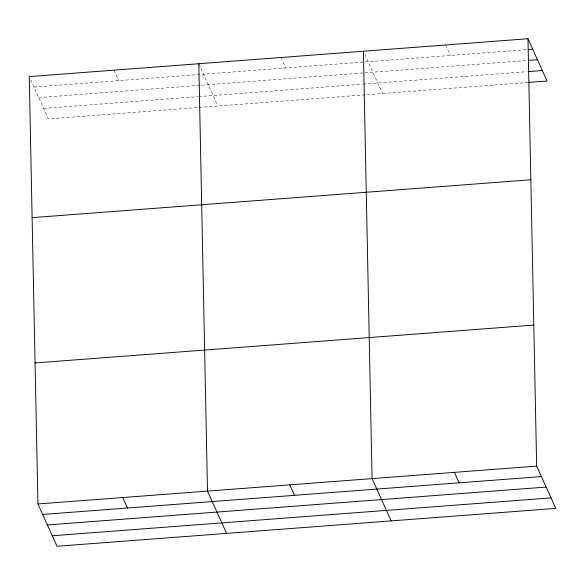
<?xml version="1.0" encoding="UTF-8"?>
<svg xmlns="http://www.w3.org/2000/svg" width="585" height="585" viewBox="0 0 585 585"><rect width="100%" height="100%" fill="white"/><g stroke="black" fill="none" stroke-linecap="round" stroke-linejoin="round"><path stroke-width="0.44" stroke-dasharray="2.92 2.19" d="M33.981 87.077L527.282 49.615M38.72 97.571L527.502 60.46M43.604 108.393L197.84 96.679M198.739 96.613L362.378 84.181M363.285 84.116L526.961 71.684M528.087 82.463L48.343 118.894L30.705 79.823M445.69 44.979L450.421 55.451M364.857 54.449L382.495 93.52M281.107 57.476L285.838 67.948M198.82 63.728L217.912 106.017M114.031 70.163L118.762 80.635"/><path stroke-width="0.88" d="M527.977 38.734L29.25 76.606L37.93 503.978L57.023 546.266L555.75 508.394L536.657 466.106L527.977 38.734L547.07 81.022L528.986 82.39M528.189 49.55L532.708 49.206M528.409 60.387L537.447 59.707M528.767 71.553L542.332 70.522M32.117 217.642L530.844 179.77M35.063 362.949L533.791 325.077M37.93 503.978L536.657 466.106M42.654 514.449L541.388 476.578M47.392 524.95L546.127 487.078M52.277 535.765L551.011 497.893M454.369 472.358L459.093 482.83M391.168 520.891L372.075 478.61L363.402 51.231M289.787 484.855L294.511 495.327M226.585 533.388L207.492 491.107L198.82 63.728M122.711 497.542L127.435 508.014"/></g></svg>
